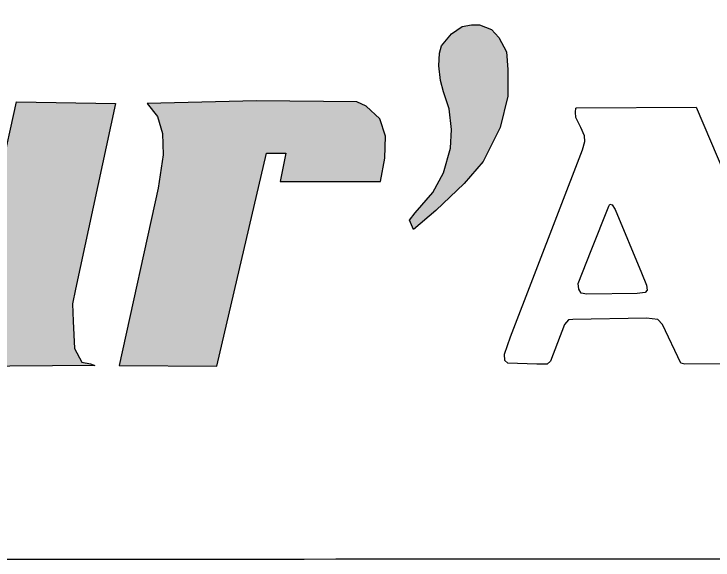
# Model space of a CAD drawing. Header units: millimetres. Extents: x 0 to 345, y 0 to 297.
# Drawn here: x 261.03 to 268.85, y 118.22 to 124.33 of the extents above; entities that cross this region are included whole.
import ezdxf

# ---------------------------------------------------------------- set-up
doc = ezdxf.new("R2010")
doc.units = ezdxf.units.MM
doc.header["$LTSCALE"] = 2
doc.layers.add('CALQUE_7', color=4, linetype='Continuous')
doc.layers.add('CARTOUCHE', color=7, linetype='Continuous')

# ---------------------------------------------------------------- blocks, each defined once
blk = doc.blocks.new('A$C581E6685')
at = {"layer": 'CALQUE_7'}
for color, points in [(32, [(-29.802, 7.272), (-29.612, 7.497), (-29.414, 7.633), (-29.243, 7.666), (-29.091, 7.666), (-28.865, 7.576), (-28.731, 7.429), (-28.589, 7.159), (-28.562, 6.831), (-28.562, 6.334), (-28.703, 5.748), (-29.025, 5.116), (-29.375, 4.709), (-29.905, 4.201), (-30.321, 3.851), (-30.398, 4.021), (-30.294, 4.157), (-29.962, 4.54), (-29.763, 4.902), (-29.63, 5.364), (-29.612, 5.714), (-29.659, 6.098), (-29.763, 6.413), (-29.819, 6.63), (-29.849, 6.901), (-29.837, 7.139)]), (142, [(-39.971, 6.229), (-38.138, 6.229), (-38.994, 2.237), (-38.606, 2.237), (-37.724, 6.229), (-35.876, 6.196), (-36.626, 2.732), (-36.679, 2.461), (-36.666, 2.141), (-36.639, 1.631), (-36.505, 1.376), (-36.345, 1.344), (-36.265, 1.312), (-40.227, 1.28), (-40.507, 1.359), (-40.655, 1.503), (-40.788, 1.743), (-40.841, 2.062), (-40.828, 2.478), (-40.091, 5.749)]), (142, [(-35.284, 6.197), (-35.097, 5.958), (-35.002, 5.638), (-34.989, 5.239), (-35.083, 4.617), (-35.806, 1.313), (-33.985, 1.296), (-33.063, 5.272), (-32.701, 5.272), (-32.807, 4.744), (-30.934, 4.744), (-30.853, 5.176), (-30.841, 5.59), (-30.948, 5.91), (-31.201, 6.149), (-31.376, 6.229), (-33.249, 6.245)])]:
    blk.add_hatch(color=color, dxfattribs=at).paths.add_polyline_path(points)
at = {"layer": 'CALQUE_7', "color": 32}
blk.add_lwpolyline([(-29.802, 7.272), (-29.612, 7.497), (-29.414, 7.633), (-29.242, 7.666), (-29.091, 7.666), (-28.865, 7.576), (-28.731, 7.429), (-28.589, 7.159), (-28.561, 6.831), (-28.561, 6.335), (-28.703, 5.748), (-29.025, 5.116), (-29.375, 4.709), (-29.905, 4.201), (-30.321, 3.851), (-30.398, 4.021), (-30.293, 4.157), (-29.962, 4.54), (-29.763, 4.902), (-29.63, 5.364), (-29.612, 5.714), (-29.659, 6.098), (-29.763, 6.413), (-29.819, 6.63), (-29.849, 6.901), (-29.837, 7.139)], close=True, dxfattribs=at)
at = {"layer": 'CALQUE_7', "color": 142}
for points in [[(-39.971, 6.229), (-38.138, 6.229), (-38.994, 2.238), (-38.606, 2.238), (-37.723, 6.229), (-35.876, 6.196), (-36.625, 2.733), (-36.679, 2.461), (-36.665, 2.141), (-36.639, 1.631), (-36.505, 1.376), (-36.345, 1.344), (-36.263, 1.312), (-40.225, 1.28), (-40.507, 1.359), (-40.654, 1.503), (-40.788, 1.743), (-40.841, 2.062), (-40.828, 2.478), (-40.091, 5.749)], [(-35.284, 6.197), (-35.096, 5.958), (-35.002, 5.638), (-34.989, 5.239), (-35.083, 4.617), (-35.806, 1.313), (-33.985, 1.296), (-33.062, 5.272), (-32.701, 5.272), (-32.807, 4.744), (-30.934, 4.744), (-30.853, 5.176), (-30.841, 5.59), (-30.947, 5.91), (-31.201, 6.149), (-31.376, 6.229), (-33.249, 6.245)], [(-27.011, 3.458), (-26.677, 4.286), (-26.66, 4.318), (-26.616, 4.307), (-26.564, 4.223), (-26.072, 3.04), (-25.975, 2.809), (-25.966, 2.716), (-26.001, 2.673), (-26.151, 2.652), (-27.09, 2.642), (-27.195, 2.663), (-27.24, 2.737), (-27.248, 2.841)]]:
    blk.add_lwpolyline(points, close=True, dxfattribs=at)
blk.add_lwpolyline([(-23.139, 1.343), (-25.264, 1.333), (-25.334, 1.354), (-25.677, 2.076), (-25.764, 2.171), (-25.975, 2.192), (-27.353, 2.171), (-27.432, 2.16), (-27.503, 2.076), (-27.767, 1.395), (-27.827, 1.333), (-28.021, 1.333), (-28.565, 1.354), (-28.619, 1.406), (-28.627, 1.522), (-28.513, 1.846), (-27.169, 5.333), (-27.126, 5.49), (-27.134, 5.596), (-27.204, 5.752), (-27.292, 5.94), (-27.301, 6.035), (-27.292, 6.109), (-27.284, 6.119), (-25.053, 6.13), (-23.447, 2.359)], dxfattribs=at)

msp = doc.modelspace()

# ---------------------------------------------------------------- linework, layer by layer
at = {"layer": 'CARTOUCHE'}
msp.add_rational_spline([(246.4248, 143.8548), (246.4248, 132.9636), (246.4248, 122.0725), (246.4248, 118.2325), (250.2648, 118.2325), (295.8041, 118.2325), (341.3433, 118.2325), (345.1833, 118.2325), (345.1833, 122.0725), (345.1833, 132.9636), (345.1833, 143.8548), (345.1833, 147.6948), (341.3433, 147.6948), (295.8041, 147.6948), (250.2648, 147.6948), (246.4248, 147.6948), (246.4248, 143.8548)], [1, 1, 1, 0.707106781187, 1, 1, 1, 0.707106781187, 1, 1, 1, 0.707106781187, 1, 1, 1, 0.707106781187, 1], degree=2, knots=[0, 0, 0, 1, 1, 2.570796, 2.570796, 3.570796, 3.570796, 5.141593, 5.141593, 6.141593, 6.141593, 7.712389, 7.712389, 8.712389, 8.712389, 10.283185, 10.283185, 10.283185], dxfattribs=at)

# ---------------------------------------------------------------- block references
at = {"layer": 'CARTOUCHE', "xscale": 0.6000000000000015, "yscale": 0.6000000000000015, "zscale": 0.6000000000000015}
msp.add_blockref('A$C581E6685', (283.6955, 119.613), dxfattribs=at)

doc.saveas('drawing.dxf')
